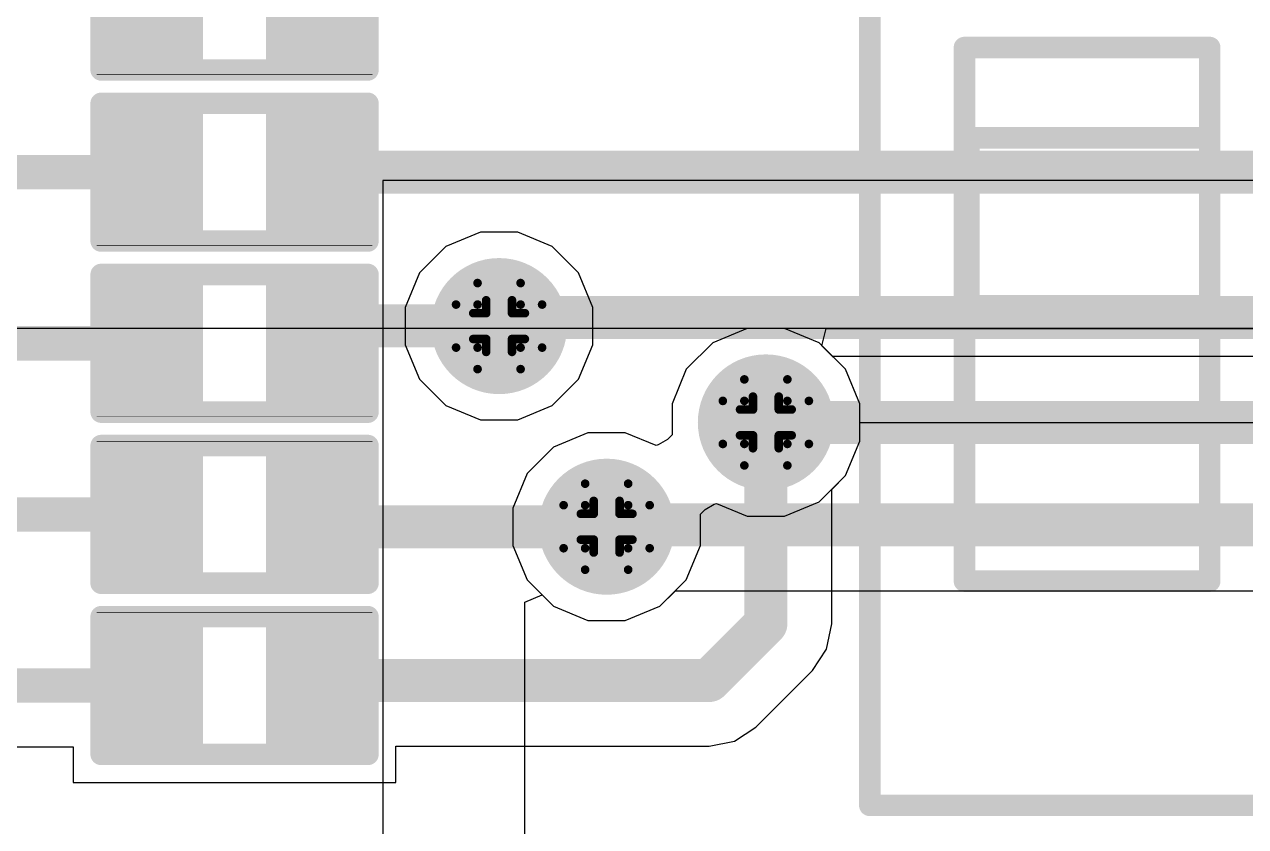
# Model space of a CAD drawing. Header units: inches. Extents: x -3 to 5259, y -3 to 5282.
# Drawn here: x 31.11 to 38.32, y 38.35 to 43.09 of the extents above; entities that cross this region are included whole.
import ezdxf

# ---------------------------------------------------------------- set-up
doc = ezdxf.new("R2010")
doc.units = ezdxf.units.IN
for name, color, linetype in [('Bottom Layer', 5, 'Continuous'), ('Bottom Solder', 6, 'Continuous'), ('Drill Drawing', 1, 'Continuous'), ('Layer 1', 16, 'Continuous'), ('Layer 2', 76, 'Continuous'), ('Top Layer', 1, 'Continuous'), ('Top Overlay', 2, 'Continuous'), ('Top Paste', 8, 'Continuous'), ('Top Solder', 216, 'Continuous'), ('Via Holes', 16, 'Continuous')]:
    doc.layers.add(name, color=color, linetype=linetype)

# ---------------------------------------------------------------- blocks, each defined once
blk = doc.blocks.new('DSIC03LSGET_32')
at = {"layer": 'Top Overlay'}
for points in [[(3, -3.81, 0.127, 0.127, 0), (3, 3.81, 0.127, 0.127, 0)], [(1.6764, -1.8034, 0.127, 0.127, 0), (-1.4732, -1.8034, 0.127, 0.127, 0)], [(-1.4732, -3.2512, 0.127, 0.127, 0), (-1.4732, -1.8034, 0.127, 0.127, 0)], [(0.0508, -1.8034, 0.127, 0.127, 0), (-0.9398, -1.8034, 0.127, 0.127, 0)], [(-0.9398, -3.2258, 0.127, 0.127, 0), (-0.9398, -1.8034, 0.127, 0.127, 0)], [(0.0508, -3.2258, 0.127, 0.127, 0), (0.0508, -1.8034, 0.127, 0.127, 0)], [(1.6764, -3.2512, 0.127, 0.127, 0), (1.6764, -1.8034, 0.127, 0.127, 0)], [(0.0508, -3.2258, 0.127, 0.127, 0), (-0.9398, -3.2258, 0.127, 0.127, 0)], [(1.6764, -3.2512, 0.127, 0.127, 0), (-1.4732, -3.2512, 0.127, 0.127, 0)], [(3, -3.81, 0.127, 0.127, 0), (-3, -3.81, 0.127, 0.127, 0)]]:
    blk.add_lwpolyline(points, format="xyseb", dxfattribs=at)
for points in [[(-1.505, -1.8034, 0.0635, 0.0635, 1), (-1.4414, -1.8034, 0.0635, 0.0635, 1)], [(-1.505, -1.8034, 0.0635, 0.0635, 1), (-1.4414, -1.8034, 0.0635, 0.0635, 1)], [(-0.9715, -1.8034, 0.0635, 0.0635, 1), (-0.908, -1.8034, 0.0635, 0.0635, 1)], [(-0.9715, -1.8034, 0.0635, 0.0635, 1), (-0.908, -1.8034, 0.0635, 0.0635, 1)], [(0.0191, -1.8034, 0.0635, 0.0635, 1), (0.0825, -1.8034, 0.0635, 0.0635, 1)], [(0.0191, -1.8034, 0.0635, 0.0635, 1), (0.0825, -1.8034, 0.0635, 0.0635, 1)], [(1.6446, -1.8034, 0.0635, 0.0635, 1), (1.7082, -1.8034, 0.0635, 0.0635, 1)], [(1.6446, -1.8034, 0.0635, 0.0635, 1), (1.7082, -1.8034, 0.0635, 0.0635, 1)], [(-0.9715, -3.2258, 0.0635, 0.0635, 1), (-0.908, -3.2258, 0.0635, 0.0635, 1)], [(-0.9715, -3.2258, 0.0635, 0.0635, 1), (-0.908, -3.2258, 0.0635, 0.0635, 1)], [(0.0191, -3.2258, 0.0635, 0.0635, 1), (0.0826, -3.2258, 0.0635, 0.0635, 1)], [(0.0191, -3.2258, 0.0635, 0.0635, 1), (0.0826, -3.2258, 0.0635, 0.0635, 1)], [(-1.505, -3.2512, 0.0635, 0.0635, 1), (-1.4414, -3.2512, 0.0635, 0.0635, 1)], [(-1.505, -3.2512, 0.0635, 0.0635, 1), (-1.4414, -3.2512, 0.0635, 0.0635, 1)], [(1.6446, -3.2512, 0.0635, 0.0635, 1), (1.7082, -3.2512, 0.0635, 0.0635, 1)], [(1.6446, -3.2512, 0.0635, 0.0635, 1), (1.7082, -3.2512, 0.0635, 0.0635, 1)], [(2.9682, -3.81, 0.0635, 0.0635, 1), (3.0317, -3.81, 0.0635, 0.0635, 1)], [(2.9682, -3.81, 0.0635, 0.0635, 1), (3.0317, -3.81, 0.0635, 0.0635, 1)]]:
    blk.add_lwpolyline(points, format="xyseb", close=True, dxfattribs=at)
blk = doc.blocks.new('R___0402_108')
at = {"layer": 'Top Layer'}
for points in [[(-0.6985, -0.3175), (-0.6985, 0.3175), (-0.2413, 0.3175), (-0.2413, -0.3175)], [(0.2413, -0.3175), (0.2413, 0.3175), (0.6985, 0.3175), (0.6985, -0.3175)]]:
    blk.add_hatch(color=1, dxfattribs=at).paths.add_polyline_path(points)
at = {"layer": 'Top Paste'}
for points in [[(-0.6985, -0.3175), (-0.6985, 0.3175), (-0.2413, 0.3175), (-0.2413, -0.3175)], [(0.2413, -0.3175), (0.2413, 0.3175), (0.6985, 0.3175), (0.6985, -0.3175)]]:
    blk.add_hatch(color=8, dxfattribs=at).paths.add_polyline_path(points)
at = {"layer": 'Top Solder'}
for points in [[(-0.7535, -0.3725), (-0.7535, 0.3725), (-0.1863, 0.3725), (-0.1863, -0.3725)], [(0.1863, -0.3725), (0.1863, 0.3725), (0.7535, 0.3725), (0.7535, -0.3725)]]:
    blk.add_hatch(color=216, dxfattribs=at).paths.add_polyline_path(points)
at = {"layer": 'Top Overlay'}
for points in [[(-0.7874, -0.4064, 0.127, 0.127, 0), (-0.7874, 0.4064, 0.127, 0.127, 0)], [(-0.7874, 0.4064, 0.127, 0.127, 0), (0.7874, 0.4064, 0.127, 0.127, 0)], [(0.7874, -0.4064, 0.127, 0.127, 0), (0.7874, 0.4064, 0.127, 0.127, 0)], [(-0.7874, -0.4064, 0.127, 0.127, 0), (0.7874, -0.4064, 0.127, 0.127, 0)], [(-0.8128, -0.4318, 0.00323, 0.00323, 0), (0.8128, -0.4318, 0.00323, 0.00323, 0)]]:
    blk.add_lwpolyline(points, format="xyseb", dxfattribs=at)
for points in [[(-0.8191, 0.4064, 0.0635, 0.0635, 1), (-0.7556, 0.4064, 0.0635, 0.0635, 1)], [(-0.8191, 0.4064, 0.0635, 0.0635, 1), (-0.7556, 0.4064, 0.0635, 0.0635, 1)], [(0.7556, 0.4064, 0.0635, 0.0635, 1), (0.8191, 0.4064, 0.0635, 0.0635, 1)], [(0.7556, 0.4064, 0.0635, 0.0635, 1), (0.8191, 0.4064, 0.0635, 0.0635, 1)], [(-0.8191, -0.4064, 0.0635, 0.0635, 1), (-0.7556, -0.4064, 0.0635, 0.0635, 1)], [(-0.8191, -0.4064, 0.0635, 0.0635, 1), (-0.7556, -0.4064, 0.0635, 0.0635, 1)], [(0.7556, -0.4064, 0.0635, 0.0635, 1), (0.8191, -0.4064, 0.0635, 0.0635, 1)], [(0.7556, -0.4064, 0.0635, 0.0635, 1), (0.8191, -0.4064, 0.0635, 0.0635, 1)], [(-0.8136, -0.4318, 0.00161, 0.00161, 1), (-0.812, -0.4318, 0.00161, 0.00161, 1)], [(0.812, -0.4318, 0.00161, 0.00161, 1), (0.8136, -0.4318, 0.00161, 0.00161, 1)]]:
    blk.add_lwpolyline(points, format="xyseb", close=True, dxfattribs=at)
blk = doc.blocks.new('R___0402_109')
at = {"layer": 'Top Layer'}
for points in [[(-0.6985, -0.3175), (-0.6985, 0.3175), (-0.2413, 0.3175), (-0.2413, -0.3175)], [(0.2413, -0.3175), (0.2413, 0.3175), (0.6985, 0.3175), (0.6985, -0.3175)]]:
    blk.add_hatch(color=1, dxfattribs=at).paths.add_polyline_path(points)
at = {"layer": 'Top Paste'}
for points in [[(-0.6985, -0.3175), (-0.6985, 0.3175), (-0.2413, 0.3175), (-0.2413, -0.3175)], [(0.2413, -0.3175), (0.2413, 0.3175), (0.6985, 0.3175), (0.6985, -0.3175)]]:
    blk.add_hatch(color=8, dxfattribs=at).paths.add_polyline_path(points)
at = {"layer": 'Top Solder'}
for points in [[(-0.7535, -0.3725), (-0.7535, 0.3725), (-0.1863, 0.3725), (-0.1863, -0.3725)], [(0.1863, -0.3725), (0.1863, 0.3725), (0.7535, 0.3725), (0.7535, -0.3725)]]:
    blk.add_hatch(color=216, dxfattribs=at).paths.add_polyline_path(points)
at = {"layer": 'Top Overlay'}
for points in [[(-0.7874, -0.4064, 0.127, 0.127, 0), (-0.7874, 0.4064, 0.127, 0.127, 0)], [(-0.7874, 0.4064, 0.127, 0.127, 0), (0.7874, 0.4064, 0.127, 0.127, 0)], [(0.7874, -0.4064, 0.127, 0.127, 0), (0.7874, 0.4064, 0.127, 0.127, 0)], [(-0.7874, -0.4064, 0.127, 0.127, 0), (0.7874, -0.4064, 0.127, 0.127, 0)], [(-0.8128, -0.4318, 0.00323, 0.00323, 0), (0.8128, -0.4318, 0.00323, 0.00323, 0)]]:
    blk.add_lwpolyline(points, format="xyseb", dxfattribs=at)
for points in [[(-0.8191, 0.4064, 0.0635, 0.0635, 1), (-0.7556, 0.4064, 0.0635, 0.0635, 1)], [(-0.8191, 0.4064, 0.0635, 0.0635, 1), (-0.7556, 0.4064, 0.0635, 0.0635, 1)], [(0.7556, 0.4064, 0.0635, 0.0635, 1), (0.8191, 0.4064, 0.0635, 0.0635, 1)], [(0.7556, 0.4064, 0.0635, 0.0635, 1), (0.8191, 0.4064, 0.0635, 0.0635, 1)], [(-0.8191, -0.4064, 0.0635, 0.0635, 1), (-0.7556, -0.4064, 0.0635, 0.0635, 1)], [(-0.8191, -0.4064, 0.0635, 0.0635, 1), (-0.7556, -0.4064, 0.0635, 0.0635, 1)], [(0.7556, -0.4064, 0.0635, 0.0635, 1), (0.8191, -0.4064, 0.0635, 0.0635, 1)], [(0.7556, -0.4064, 0.0635, 0.0635, 1), (0.8191, -0.4064, 0.0635, 0.0635, 1)], [(-0.8136, -0.4318, 0.00161, 0.00161, 1), (-0.812, -0.4318, 0.00161, 0.00161, 1)], [(0.812, -0.4318, 0.00161, 0.00161, 1), (0.8136, -0.4318, 0.00161, 0.00161, 1)]]:
    blk.add_lwpolyline(points, format="xyseb", close=True, dxfattribs=at)
blk = doc.blocks.new('R___0402_110')
at = {"layer": 'Top Layer'}
for points in [[(-0.6985, -0.3175), (-0.6985, 0.3175), (-0.2413, 0.3175), (-0.2413, -0.3175)], [(0.2413, -0.3175), (0.2413, 0.3175), (0.6985, 0.3175), (0.6985, -0.3175)]]:
    blk.add_hatch(color=1, dxfattribs=at).paths.add_polyline_path(points)
at = {"layer": 'Top Paste'}
for points in [[(-0.6985, -0.3175), (-0.6985, 0.3175), (-0.2413, 0.3175), (-0.2413, -0.3175)], [(0.2413, -0.3175), (0.2413, 0.3175), (0.6985, 0.3175), (0.6985, -0.3175)]]:
    blk.add_hatch(color=8, dxfattribs=at).paths.add_polyline_path(points)
at = {"layer": 'Top Solder'}
for points in [[(-0.7535, -0.3725), (-0.7535, 0.3725), (-0.1863, 0.3725), (-0.1863, -0.3725)], [(0.1863, -0.3725), (0.1863, 0.3725), (0.7535, 0.3725), (0.7535, -0.3725)]]:
    blk.add_hatch(color=216, dxfattribs=at).paths.add_polyline_path(points)
at = {"layer": 'Top Overlay'}
for points in [[(-0.7874, -0.4064, 0.127, 0.127, 0), (-0.7874, 0.4064, 0.127, 0.127, 0)], [(-0.7874, 0.4064, 0.127, 0.127, 0), (0.7874, 0.4064, 0.127, 0.127, 0)], [(0.7874, -0.4064, 0.127, 0.127, 0), (0.7874, 0.4064, 0.127, 0.127, 0)], [(-0.7874, -0.4064, 0.127, 0.127, 0), (0.7874, -0.4064, 0.127, 0.127, 0)], [(-0.8128, -0.4318, 0.00323, 0.00323, 0), (0.8128, -0.4318, 0.00323, 0.00323, 0)]]:
    blk.add_lwpolyline(points, format="xyseb", dxfattribs=at)
for points in [[(-0.8191, 0.4064, 0.0635, 0.0635, 1), (-0.7556, 0.4064, 0.0635, 0.0635, 1)], [(-0.8191, 0.4064, 0.0635, 0.0635, 1), (-0.7556, 0.4064, 0.0635, 0.0635, 1)], [(0.7556, 0.4064, 0.0635, 0.0635, 1), (0.8191, 0.4064, 0.0635, 0.0635, 1)], [(0.7556, 0.4064, 0.0635, 0.0635, 1), (0.8191, 0.4064, 0.0635, 0.0635, 1)], [(-0.8191, -0.4064, 0.0635, 0.0635, 1), (-0.7556, -0.4064, 0.0635, 0.0635, 1)], [(-0.8191, -0.4064, 0.0635, 0.0635, 1), (-0.7556, -0.4064, 0.0635, 0.0635, 1)], [(0.7556, -0.4064, 0.0635, 0.0635, 1), (0.8191, -0.4064, 0.0635, 0.0635, 1)], [(0.7556, -0.4064, 0.0635, 0.0635, 1), (0.8191, -0.4064, 0.0635, 0.0635, 1)], [(-0.8136, -0.4318, 0.00161, 0.00161, 1), (-0.812, -0.4318, 0.00161, 0.00161, 1)], [(0.812, -0.4318, 0.00161, 0.00161, 1), (0.8136, -0.4318, 0.00161, 0.00161, 1)]]:
    blk.add_lwpolyline(points, format="xyseb", close=True, dxfattribs=at)
blk = doc.blocks.new('R___0402_120')
at = {"layer": 'Top Layer'}
for points in [[(-0.6985, -0.3175), (-0.6985, 0.3175), (-0.2413, 0.3175), (-0.2413, -0.3175)], [(0.2413, -0.3175), (0.2413, 0.3175), (0.6985, 0.3175), (0.6985, -0.3175)]]:
    blk.add_hatch(color=1, dxfattribs=at).paths.add_polyline_path(points)
at = {"layer": 'Top Paste'}
for points in [[(-0.6985, -0.3175), (-0.6985, 0.3175), (-0.2413, 0.3175), (-0.2413, -0.3175)], [(0.2413, -0.3175), (0.2413, 0.3175), (0.6985, 0.3175), (0.6985, -0.3175)]]:
    blk.add_hatch(color=8, dxfattribs=at).paths.add_polyline_path(points)
at = {"layer": 'Top Solder'}
for points in [[(-0.7535, -0.3725), (-0.7535, 0.3725), (-0.1863, 0.3725), (-0.1863, -0.3725)], [(0.1863, -0.3725), (0.1863, 0.3725), (0.7535, 0.3725), (0.7535, -0.3725)]]:
    blk.add_hatch(color=216, dxfattribs=at).paths.add_polyline_path(points)
at = {"layer": 'Top Overlay'}
for points in [[(-0.7874, 0.4064, 0.127, 0.127, 0), (-0.7874, -0.4064, 0.127, 0.127, 0)], [(0.7874, 0.4064, 0.127, 0.127, 0), (-0.7874, 0.4064, 0.127, 0.127, 0)], [(0.7874, 0.4064, 0.127, 0.127, 0), (0.7874, -0.4064, 0.127, 0.127, 0)], [(0.7874, -0.4064, 0.127, 0.127, 0), (-0.7874, -0.4064, 0.127, 0.127, 0)], [(0.8128, -0.4318, 0.00323, 0.00323, 0), (-0.8128, -0.4318, 0.00323, 0.00323, 0)]]:
    blk.add_lwpolyline(points, format="xyseb", dxfattribs=at)
for points in [[(-0.8191, 0.4064, 0.0635, 0.0635, 1), (-0.7556, 0.4064, 0.0635, 0.0635, 1)], [(-0.8191, 0.4064, 0.0635, 0.0635, 1), (-0.7556, 0.4064, 0.0635, 0.0635, 1)], [(0.7556, 0.4064, 0.0635, 0.0635, 1), (0.8191, 0.4064, 0.0635, 0.0635, 1)], [(0.7556, 0.4064, 0.0635, 0.0635, 1), (0.8191, 0.4064, 0.0635, 0.0635, 1)], [(-0.8191, -0.4064, 0.0635, 0.0635, 1), (-0.7556, -0.4064, 0.0635, 0.0635, 1)], [(-0.8191, -0.4064, 0.0635, 0.0635, 1), (-0.7556, -0.4064, 0.0635, 0.0635, 1)], [(0.7556, -0.4064, 0.0635, 0.0635, 1), (0.8191, -0.4064, 0.0635, 0.0635, 1)], [(0.7556, -0.4064, 0.0635, 0.0635, 1), (0.8191, -0.4064, 0.0635, 0.0635, 1)], [(-0.8136, -0.4318, 0.00161, 0.00161, 1), (-0.812, -0.4318, 0.00161, 0.00161, 1)], [(0.812, -0.4318, 0.00161, 0.00161, 1), (0.8136, -0.4318, 0.00161, 0.00161, 1)]]:
    blk.add_lwpolyline(points, format="xyseb", close=True, dxfattribs=at)
blk = doc.blocks.new('R___0402_122')
at = {"layer": 'Top Layer'}
for points in [[(-0.6985, -0.3175), (-0.6985, 0.3175), (-0.2413, 0.3175), (-0.2413, -0.3175)], [(0.2413, -0.3175), (0.2413, 0.3175), (0.6985, 0.3175), (0.6985, -0.3175)]]:
    blk.add_hatch(color=1, dxfattribs=at).paths.add_polyline_path(points)
at = {"layer": 'Top Paste'}
for points in [[(-0.6985, -0.3175), (-0.6985, 0.3175), (-0.2413, 0.3175), (-0.2413, -0.3175)], [(0.2413, -0.3175), (0.2413, 0.3175), (0.6985, 0.3175), (0.6985, -0.3175)]]:
    blk.add_hatch(color=8, dxfattribs=at).paths.add_polyline_path(points)
at = {"layer": 'Top Solder'}
for points in [[(-0.7535, -0.3725), (-0.7535, 0.3725), (-0.1863, 0.3725), (-0.1863, -0.3725)], [(0.1863, -0.3725), (0.1863, 0.3725), (0.7535, 0.3725), (0.7535, -0.3725)]]:
    blk.add_hatch(color=216, dxfattribs=at).paths.add_polyline_path(points)
at = {"layer": 'Top Overlay'}
for points in [[(-0.7874, 0.4064, 0.127, 0.127, 0), (-0.7874, -0.4064, 0.127, 0.127, 0)], [(0.7874, 0.4064, 0.127, 0.127, 0), (-0.7874, 0.4064, 0.127, 0.127, 0)], [(0.7874, 0.4064, 0.127, 0.127, 0), (0.7874, -0.4064, 0.127, 0.127, 0)], [(0.7874, -0.4064, 0.127, 0.127, 0), (-0.7874, -0.4064, 0.127, 0.127, 0)], [(0.8128, -0.4318, 0.00323, 0.00323, 0), (-0.8128, -0.4318, 0.00323, 0.00323, 0)]]:
    blk.add_lwpolyline(points, format="xyseb", dxfattribs=at)
for points in [[(-0.8191, 0.4064, 0.0635, 0.0635, 1), (-0.7556, 0.4064, 0.0635, 0.0635, 1)], [(-0.8191, 0.4064, 0.0635, 0.0635, 1), (-0.7556, 0.4064, 0.0635, 0.0635, 1)], [(0.7556, 0.4064, 0.0635, 0.0635, 1), (0.8191, 0.4064, 0.0635, 0.0635, 1)], [(0.7556, 0.4064, 0.0635, 0.0635, 1), (0.8191, 0.4064, 0.0635, 0.0635, 1)], [(-0.8191, -0.4064, 0.0635, 0.0635, 1), (-0.7556, -0.4064, 0.0635, 0.0635, 1)], [(-0.8191, -0.4064, 0.0635, 0.0635, 1), (-0.7556, -0.4064, 0.0635, 0.0635, 1)], [(0.7556, -0.4064, 0.0635, 0.0635, 1), (0.8191, -0.4064, 0.0635, 0.0635, 1)], [(0.7556, -0.4064, 0.0635, 0.0635, 1), (0.8191, -0.4064, 0.0635, 0.0635, 1)], [(-0.8136, -0.4318, 0.00161, 0.00161, 1), (-0.812, -0.4318, 0.00161, 0.00161, 1)], [(0.812, -0.4318, 0.00161, 0.00161, 1), (0.8136, -0.4318, 0.00161, 0.00161, 1)]]:
    blk.add_lwpolyline(points, format="xyseb", close=True, dxfattribs=at)

msp = doc.modelspace()

# ---------------------------------------------------------------- hatches: boundary and pattern name
at = {"layer": 'Bottom Layer'}
h = msp.add_hatch(color=5, dxfattribs=at)
edge = h.paths.add_edge_path()
edge.add_arc((33.909, 41.3054), 0.3, 0, 360)
h = msp.add_hatch(color=5, dxfattribs=at)
edge = h.paths.add_edge_path()
edge.add_arc((35.4838, 40.7368), 0.3, 0, 360)
h = msp.add_hatch(color=5, dxfattribs=at)
edge = h.paths.add_edge_path()
edge.add_arc((34.544, 40.1212), 0.3, 0, 360)
at = {"layer": 'Bottom Solder'}
h = msp.add_hatch(color=6, dxfattribs=at)
edge = h.paths.add_edge_path()
edge.add_arc((33.909, 41.3054), 0.4016, 0, 360)
h = msp.add_hatch(color=6, dxfattribs=at)
edge = h.paths.add_edge_path()
edge.add_arc((35.4838, 40.7368), 0.4016, 0, 360)
h = msp.add_hatch(color=6, dxfattribs=at)
edge = h.paths.add_edge_path()
edge.add_arc((34.544, 40.1212), 0.4016, 0, 360)
at = {"layer": 'Layer 1'}
h = msp.add_hatch(color=16, dxfattribs=at)
edge = h.paths.add_edge_path()
edge.add_arc((33.909, 41.3054), 0.3, 0, 360)
h = msp.add_hatch(color=16, dxfattribs=at)
edge = h.paths.add_edge_path()
edge.add_arc((35.4838, 40.7368), 0.3, 0, 360)
h = msp.add_hatch(color=16, dxfattribs=at)
edge = h.paths.add_edge_path()
edge.add_arc((34.544, 40.1212), 0.3, 0, 360)
at = {"layer": 'Layer 2'}
h = msp.add_hatch(color=76, dxfattribs=at)
edge = h.paths.add_edge_path()
edge.add_arc((33.909, 41.3054), 0.3, 0, 360)
h = msp.add_hatch(color=76, dxfattribs=at)
edge = h.paths.add_edge_path()
edge.add_arc((35.4838, 40.7368), 0.3, 0, 360)
h = msp.add_hatch(color=76, dxfattribs=at)
edge = h.paths.add_edge_path()
edge.add_arc((34.544, 40.1212), 0.3, 0, 360)
at = {"layer": 'Top Layer'}
h = msp.add_hatch(color=1, dxfattribs=at)
edge = h.paths.add_edge_path()
edge.add_arc((33.909, 41.3054), 0.3, 0, 360)
h = msp.add_hatch(color=1, dxfattribs=at)
edge = h.paths.add_edge_path()
edge.add_arc((35.4838, 40.7368), 0.3, 0, 360)
h = msp.add_hatch(color=1, dxfattribs=at)
edge = h.paths.add_edge_path()
edge.add_arc((34.544, 40.1212), 0.3, 0, 360)
at = {"layer": 'Top Solder'}
h = msp.add_hatch(color=216, dxfattribs=at)
edge = h.paths.add_edge_path()
edge.add_arc((33.909, 41.3054), 0.4016, 0, 360)
h = msp.add_hatch(color=216, dxfattribs=at)
edge = h.paths.add_edge_path()
edge.add_arc((35.4838, 40.7368), 0.4016, 0, 360)
h = msp.add_hatch(color=216, dxfattribs=at)
edge = h.paths.add_edge_path()
edge.add_arc((34.544, 40.1212), 0.4016, 0, 360)
at = {"layer": 'Via Holes'}
h = msp.add_hatch(color=7, dxfattribs=at)
edge = h.paths.add_edge_path()
edge.add_arc((33.909, 41.3054), 0.15, 0, 360)
h = msp.add_hatch(color=7, dxfattribs=at)
edge = h.paths.add_edge_path()
edge.add_arc((35.4838, 40.7368), 0.15, 0, 360)
h = msp.add_hatch(color=7, dxfattribs=at)
edge = h.paths.add_edge_path()
edge.add_arc((34.544, 40.1212), 0.15, 0, 360)

# ---------------------------------------------------------------- linework, layer by layer
at = {"layer": 'Bottom Layer'}
for p, q in [((74.5224, 42.164), (33.2232, 42.164)), ((33.2232, 42.164), (33.2232, 27.9165)), ((36.0378, 40.6266), (36.0378, 40.7368)), ((36.0378, 40.7368), (74.0573, 40.7368)), ((35.9535, 40.423), (36.0378, 40.6266)), ((35.7976, 40.2671), (35.9535, 40.423)), ((35.098, 40.1954), (35.1252, 40.2225)), ((35.1252, 40.2225), (35.1789, 40.2544)), ((35.1789, 40.2544), (35.1919, 40.2581)), ((35.1919, 40.2581), (35.3736, 40.1828)), ((35.594, 40.1828), (35.7976, 40.2671)), ((35.098, 40.011), (35.098, 40.1954)), ((35.3736, 40.1828), (35.594, 40.1828)), ((35.0137, 39.8074), (35.098, 40.011)), ((34.8578, 39.6516), (35.0137, 39.8074)), ((34.0614, 39.6767), (34.163, 39.7188)), ((34.163, 39.7188), (34.2302, 39.6516)), ((34.0614, 8.3431), (34.0614, 39.6767)), ((34.2302, 39.6516), (34.4338, 39.5672)), ((34.6542, 39.5672), (34.8578, 39.6516)), ((34.4338, 39.5672), (34.6542, 39.5672))]:
    msp.add_line(p, q, dxfattribs=at)
msp.add_lwpolyline([(33.909, 41.3562, 0.254, 0.254, 0), (74.4438, 41.3562, 0.254, 0.254, 0)], format="xyseb", dxfattribs=at)
msp.add_lwpolyline([(33.8455, 41.3562, 0.127, 0.127, 1), (33.9725, 41.3562, 0.127, 0.127, 1)], format="xyseb", close=True, dxfattribs=at)
at = {"layer": 'Drill Drawing'}
for points in [[(33.782, 41.4324, 0.0508, 0.0508, 0), (33.782, 41.5594, 0.0508, 0.0508, 0)], [(33.782, 41.5594, 0.0508, 0.0508, 0), (34.036, 41.5594, 0.0508, 0.0508, 0)], [(34.036, 41.4324, 0.0508, 0.0508, 0), (34.036, 41.5594, 0.0508, 0.0508, 0)], [(33.655, 41.1784, 0.0508, 0.0508, 0), (33.655, 41.4324, 0.0508, 0.0508, 0)], [(33.655, 41.4324, 0.0508, 0.0508, 0), (33.782, 41.4324, 0.0508, 0.0508, 0)], [(33.8328, 41.3816, 0.0508, 0.0508, 0), (33.8328, 41.4578, 0.0508, 0.0508, 0)], [(33.8328, 41.4578, 0.0508, 0.0508, 0), (33.9852, 41.4578, 0.0508, 0.0508, 0)], [(33.9852, 41.3816, 0.0508, 0.0508, 0), (33.9852, 41.4578, 0.0508, 0.0508, 0)], [(34.036, 41.4324, 0.0508, 0.0508, 0), (34.163, 41.4324, 0.0508, 0.0508, 0)], [(34.163, 41.1784, 0.0508, 0.0508, 0), (34.163, 41.4324, 0.0508, 0.0508, 0)], [(33.7566, 41.2292, 0.0508, 0.0508, 0), (33.7566, 41.3816, 0.0508, 0.0508, 0)], [(33.7566, 41.3816, 0.0508, 0.0508, 0), (33.8328, 41.3816, 0.0508, 0.0508, 0)], [(33.9852, 41.3816, 0.0508, 0.0508, 0), (34.0614, 41.3816, 0.0508, 0.0508, 0)], [(34.0614, 41.2292, 0.0508, 0.0508, 0), (34.0614, 41.3816, 0.0508, 0.0508, 0)], [(33.7566, 41.2292, 0.0508, 0.0508, 0), (33.8328, 41.2292, 0.0508, 0.0508, 0)], [(33.8328, 41.153, 0.0508, 0.0508, 0), (33.8328, 41.2292, 0.0508, 0.0508, 0)], [(33.9852, 41.2292, 0.0508, 0.0508, 0), (34.0614, 41.2292, 0.0508, 0.0508, 0)], [(33.9852, 41.153, 0.0508, 0.0508, 0), (33.9852, 41.2292, 0.0508, 0.0508, 0)], [(33.655, 41.1784, 0.0508, 0.0508, 0), (33.782, 41.1784, 0.0508, 0.0508, 0)], [(33.782, 41.0514, 0.0508, 0.0508, 0), (33.782, 41.1784, 0.0508, 0.0508, 0)], [(33.8328, 41.153, 0.0508, 0.0508, 0), (33.9852, 41.153, 0.0508, 0.0508, 0)], [(34.036, 41.1784, 0.0508, 0.0508, 0), (34.163, 41.1784, 0.0508, 0.0508, 0)], [(34.036, 41.0514, 0.0508, 0.0508, 0), (34.036, 41.1784, 0.0508, 0.0508, 0)], [(33.782, 41.0514, 0.0508, 0.0508, 0), (34.036, 41.0514, 0.0508, 0.0508, 0)], [(35.3568, 40.8638, 0.0508, 0.0508, 0), (35.3568, 40.9908, 0.0508, 0.0508, 0)], [(35.3568, 40.9908, 0.0508, 0.0508, 0), (35.6108, 40.9908, 0.0508, 0.0508, 0)], [(35.6108, 40.8638, 0.0508, 0.0508, 0), (35.6108, 40.9908, 0.0508, 0.0508, 0)], [(35.2298, 40.6098, 0.0508, 0.0508, 0), (35.2298, 40.8638, 0.0508, 0.0508, 0)], [(35.2298, 40.8638, 0.0508, 0.0508, 0), (35.3568, 40.8638, 0.0508, 0.0508, 0)], [(35.4076, 40.813, 0.0508, 0.0508, 0), (35.4076, 40.8892, 0.0508, 0.0508, 0)], [(35.4076, 40.8892, 0.0508, 0.0508, 0), (35.56, 40.8892, 0.0508, 0.0508, 0)], [(35.56, 40.813, 0.0508, 0.0508, 0), (35.56, 40.8892, 0.0508, 0.0508, 0)], [(35.6108, 40.8638, 0.0508, 0.0508, 0), (35.7378, 40.8638, 0.0508, 0.0508, 0)], [(35.7378, 40.6098, 0.0508, 0.0508, 0), (35.7378, 40.8638, 0.0508, 0.0508, 0)], [(35.3314, 40.6606, 0.0508, 0.0508, 0), (35.3314, 40.813, 0.0508, 0.0508, 0)], [(35.3314, 40.813, 0.0508, 0.0508, 0), (35.4076, 40.813, 0.0508, 0.0508, 0)], [(35.56, 40.813, 0.0508, 0.0508, 0), (35.6362, 40.813, 0.0508, 0.0508, 0)], [(35.6362, 40.6606, 0.0508, 0.0508, 0), (35.6362, 40.813, 0.0508, 0.0508, 0)], [(35.3314, 40.6606, 0.0508, 0.0508, 0), (35.4076, 40.6606, 0.0508, 0.0508, 0)], [(35.4076, 40.5844, 0.0508, 0.0508, 0), (35.4076, 40.6606, 0.0508, 0.0508, 0)], [(35.56, 40.6606, 0.0508, 0.0508, 0), (35.6362, 40.6606, 0.0508, 0.0508, 0)], [(35.56, 40.5844, 0.0508, 0.0508, 0), (35.56, 40.6606, 0.0508, 0.0508, 0)], [(35.2298, 40.6098, 0.0508, 0.0508, 0), (35.3568, 40.6098, 0.0508, 0.0508, 0)], [(35.3568, 40.4828, 0.0508, 0.0508, 0), (35.3568, 40.6098, 0.0508, 0.0508, 0)], [(35.4076, 40.5844, 0.0508, 0.0508, 0), (35.56, 40.5844, 0.0508, 0.0508, 0)], [(35.6108, 40.6098, 0.0508, 0.0508, 0), (35.7378, 40.6098, 0.0508, 0.0508, 0)], [(35.6108, 40.4828, 0.0508, 0.0508, 0), (35.6108, 40.6098, 0.0508, 0.0508, 0)], [(35.3568, 40.4828, 0.0508, 0.0508, 0), (35.6108, 40.4828, 0.0508, 0.0508, 0)], [(34.417, 40.2482, 0.0508, 0.0508, 0), (34.417, 40.3752, 0.0508, 0.0508, 0)], [(34.417, 40.3752, 0.0508, 0.0508, 0), (34.671, 40.3752, 0.0508, 0.0508, 0)], [(34.671, 40.2482, 0.0508, 0.0508, 0), (34.671, 40.3752, 0.0508, 0.0508, 0)], [(34.4678, 40.1974, 0.0508, 0.0508, 0), (34.4678, 40.2736, 0.0508, 0.0508, 0)], [(34.4678, 40.2736, 0.0508, 0.0508, 0), (34.6202, 40.2736, 0.0508, 0.0508, 0)], [(34.6202, 40.1974, 0.0508, 0.0508, 0), (34.6202, 40.2736, 0.0508, 0.0508, 0)], [(34.29, 39.9942, 0.0508, 0.0508, 0), (34.29, 40.2482, 0.0508, 0.0508, 0)], [(34.29, 40.2482, 0.0508, 0.0508, 0), (34.417, 40.2482, 0.0508, 0.0508, 0)], [(34.3916, 40.045, 0.0508, 0.0508, 0), (34.3916, 40.1974, 0.0508, 0.0508, 0)], [(34.3916, 40.1974, 0.0508, 0.0508, 0), (34.4678, 40.1974, 0.0508, 0.0508, 0)], [(34.6202, 40.1974, 0.0508, 0.0508, 0), (34.6964, 40.1974, 0.0508, 0.0508, 0)], [(34.671, 40.2482, 0.0508, 0.0508, 0), (34.798, 40.2482, 0.0508, 0.0508, 0)], [(34.6964, 40.045, 0.0508, 0.0508, 0), (34.6964, 40.1974, 0.0508, 0.0508, 0)], [(34.798, 39.9942, 0.0508, 0.0508, 0), (34.798, 40.2482, 0.0508, 0.0508, 0)], [(34.29, 39.9942, 0.0508, 0.0508, 0), (34.417, 39.9942, 0.0508, 0.0508, 0)], [(34.3916, 40.045, 0.0508, 0.0508, 0), (34.4678, 40.045, 0.0508, 0.0508, 0)], [(34.417, 39.8672, 0.0508, 0.0508, 0), (34.417, 39.9942, 0.0508, 0.0508, 0)], [(34.4678, 39.9688, 0.0508, 0.0508, 0), (34.4678, 40.045, 0.0508, 0.0508, 0)], [(34.6202, 40.045, 0.0508, 0.0508, 0), (34.6964, 40.045, 0.0508, 0.0508, 0)], [(34.6202, 39.9688, 0.0508, 0.0508, 0), (34.6202, 40.045, 0.0508, 0.0508, 0)], [(34.671, 39.9942, 0.0508, 0.0508, 0), (34.798, 39.9942, 0.0508, 0.0508, 0)], [(34.671, 39.8672, 0.0508, 0.0508, 0), (34.671, 39.9942, 0.0508, 0.0508, 0)], [(34.4678, 39.9688, 0.0508, 0.0508, 0), (34.6202, 39.9688, 0.0508, 0.0508, 0)], [(34.417, 39.8672, 0.0508, 0.0508, 0), (34.671, 39.8672, 0.0508, 0.0508, 0)]]:
    msp.add_lwpolyline(points, format="xyseb", dxfattribs=at)
for points in [[(33.7693, 41.5594, 0.0254, 0.0254, 1), (33.7947, 41.5594, 0.0254, 0.0254, 1)], [(33.7693, 41.5594, 0.0254, 0.0254, 1), (33.7947, 41.5594, 0.0254, 0.0254, 1)], [(34.0233, 41.5594, 0.0254, 0.0254, 1), (34.0487, 41.5594, 0.0254, 0.0254, 1)], [(34.0233, 41.5594, 0.0254, 0.0254, 1), (34.0487, 41.5594, 0.0254, 0.0254, 1)], [(33.6423, 41.4324, 0.0254, 0.0254, 1), (33.6677, 41.4324, 0.0254, 0.0254, 1)], [(33.6423, 41.4324, 0.0254, 0.0254, 1), (33.6677, 41.4324, 0.0254, 0.0254, 1)], [(33.7693, 41.4324, 0.0254, 0.0254, 1), (33.7947, 41.4324, 0.0254, 0.0254, 1)], [(33.7693, 41.4324, 0.0254, 0.0254, 1), (33.7947, 41.4324, 0.0254, 0.0254, 1)], [(33.8201, 41.4578, 0.0254, 0.0254, 1), (33.8455, 41.4578, 0.0254, 0.0254, 1)], [(33.8201, 41.4578, 0.0254, 0.0254, 1), (33.8455, 41.4578, 0.0254, 0.0254, 1)], [(33.9725, 41.4578, 0.0254, 0.0254, 1), (33.9979, 41.4578, 0.0254, 0.0254, 1)], [(33.9725, 41.4578, 0.0254, 0.0254, 1), (33.9979, 41.4578, 0.0254, 0.0254, 1)], [(34.0233, 41.4324, 0.0254, 0.0254, 1), (34.0487, 41.4324, 0.0254, 0.0254, 1)], [(34.0233, 41.4324, 0.0254, 0.0254, 1), (34.0487, 41.4324, 0.0254, 0.0254, 1)], [(34.1503, 41.4324, 0.0254, 0.0254, 1), (34.1757, 41.4324, 0.0254, 0.0254, 1)], [(34.1503, 41.4324, 0.0254, 0.0254, 1), (34.1757, 41.4324, 0.0254, 0.0254, 1)], [(33.7439, 41.3816, 0.0254, 0.0254, 1), (33.7693, 41.3816, 0.0254, 0.0254, 1)], [(33.7439, 41.3816, 0.0254, 0.0254, 1), (33.7693, 41.3816, 0.0254, 0.0254, 1)], [(33.8201, 41.3816, 0.0254, 0.0254, 1), (33.8455, 41.3816, 0.0254, 0.0254, 1)], [(33.8201, 41.3816, 0.0254, 0.0254, 1), (33.8455, 41.3816, 0.0254, 0.0254, 1)], [(33.9725, 41.3816, 0.0254, 0.0254, 1), (33.9979, 41.3816, 0.0254, 0.0254, 1)], [(33.9725, 41.3816, 0.0254, 0.0254, 1), (33.9979, 41.3816, 0.0254, 0.0254, 1)], [(34.0487, 41.3816, 0.0254, 0.0254, 1), (34.0741, 41.3816, 0.0254, 0.0254, 1)], [(34.0487, 41.3816, 0.0254, 0.0254, 1), (34.0741, 41.3816, 0.0254, 0.0254, 1)], [(33.7439, 41.2292, 0.0254, 0.0254, 1), (33.7693, 41.2292, 0.0254, 0.0254, 1)], [(33.7439, 41.2292, 0.0254, 0.0254, 1), (33.7693, 41.2292, 0.0254, 0.0254, 1)], [(33.8201, 41.2292, 0.0254, 0.0254, 1), (33.8455, 41.2292, 0.0254, 0.0254, 1)], [(33.8201, 41.2292, 0.0254, 0.0254, 1), (33.8455, 41.2292, 0.0254, 0.0254, 1)], [(33.9725, 41.2292, 0.0254, 0.0254, 1), (33.9979, 41.2292, 0.0254, 0.0254, 1)], [(33.9725, 41.2292, 0.0254, 0.0254, 1), (33.9979, 41.2292, 0.0254, 0.0254, 1)], [(34.0487, 41.2292, 0.0254, 0.0254, 1), (34.0741, 41.2292, 0.0254, 0.0254, 1)], [(34.0487, 41.2292, 0.0254, 0.0254, 1), (34.0741, 41.2292, 0.0254, 0.0254, 1)], [(33.6423, 41.1784, 0.0254, 0.0254, 1), (33.6677, 41.1784, 0.0254, 0.0254, 1)], [(33.6423, 41.1784, 0.0254, 0.0254, 1), (33.6677, 41.1784, 0.0254, 0.0254, 1)], [(33.7693, 41.1784, 0.0254, 0.0254, 1), (33.7947, 41.1784, 0.0254, 0.0254, 1)], [(33.7693, 41.1784, 0.0254, 0.0254, 1), (33.7947, 41.1784, 0.0254, 0.0254, 1)], [(33.8201, 41.153, 0.0254, 0.0254, 1), (33.8455, 41.153, 0.0254, 0.0254, 1)], [(33.8201, 41.153, 0.0254, 0.0254, 1), (33.8455, 41.153, 0.0254, 0.0254, 1)], [(33.9725, 41.153, 0.0254, 0.0254, 1), (33.9979, 41.153, 0.0254, 0.0254, 1)], [(33.9725, 41.153, 0.0254, 0.0254, 1), (33.9979, 41.153, 0.0254, 0.0254, 1)], [(34.0233, 41.1784, 0.0254, 0.0254, 1), (34.0487, 41.1784, 0.0254, 0.0254, 1)], [(34.0233, 41.1784, 0.0254, 0.0254, 1), (34.0487, 41.1784, 0.0254, 0.0254, 1)], [(34.1503, 41.1784, 0.0254, 0.0254, 1), (34.1757, 41.1784, 0.0254, 0.0254, 1)], [(34.1503, 41.1784, 0.0254, 0.0254, 1), (34.1757, 41.1784, 0.0254, 0.0254, 1)], [(33.7693, 41.0514, 0.0254, 0.0254, 1), (33.7947, 41.0514, 0.0254, 0.0254, 1)], [(33.7693, 41.0514, 0.0254, 0.0254, 1), (33.7947, 41.0514, 0.0254, 0.0254, 1)], [(34.0233, 41.0514, 0.0254, 0.0254, 1), (34.0487, 41.0514, 0.0254, 0.0254, 1)], [(34.0233, 41.0514, 0.0254, 0.0254, 1), (34.0487, 41.0514, 0.0254, 0.0254, 1)], [(35.3441, 40.9908, 0.0254, 0.0254, 1), (35.3695, 40.9908, 0.0254, 0.0254, 1)], [(35.3441, 40.9908, 0.0254, 0.0254, 1), (35.3695, 40.9908, 0.0254, 0.0254, 1)], [(35.5981, 40.9908, 0.0254, 0.0254, 1), (35.6235, 40.9908, 0.0254, 0.0254, 1)], [(35.5981, 40.9908, 0.0254, 0.0254, 1), (35.6235, 40.9908, 0.0254, 0.0254, 1)], [(35.2171, 40.8638, 0.0254, 0.0254, 1), (35.2425, 40.8638, 0.0254, 0.0254, 1)], [(35.2171, 40.8638, 0.0254, 0.0254, 1), (35.2425, 40.8638, 0.0254, 0.0254, 1)], [(35.3441, 40.8638, 0.0254, 0.0254, 1), (35.3695, 40.8638, 0.0254, 0.0254, 1)], [(35.3441, 40.8638, 0.0254, 0.0254, 1), (35.3695, 40.8638, 0.0254, 0.0254, 1)], [(35.3949, 40.8892, 0.0254, 0.0254, 1), (35.4203, 40.8892, 0.0254, 0.0254, 1)], [(35.3949, 40.8892, 0.0254, 0.0254, 1), (35.4203, 40.8892, 0.0254, 0.0254, 1)], [(35.5473, 40.8892, 0.0254, 0.0254, 1), (35.5727, 40.8892, 0.0254, 0.0254, 1)], [(35.5473, 40.8892, 0.0254, 0.0254, 1), (35.5727, 40.8892, 0.0254, 0.0254, 1)], [(35.5981, 40.8638, 0.0254, 0.0254, 1), (35.6235, 40.8638, 0.0254, 0.0254, 1)], [(35.5981, 40.8638, 0.0254, 0.0254, 1), (35.6235, 40.8638, 0.0254, 0.0254, 1)], [(35.7251, 40.8638, 0.0254, 0.0254, 1), (35.7505, 40.8638, 0.0254, 0.0254, 1)], [(35.7251, 40.8638, 0.0254, 0.0254, 1), (35.7505, 40.8638, 0.0254, 0.0254, 1)], [(35.3187, 40.813, 0.0254, 0.0254, 1), (35.3441, 40.813, 0.0254, 0.0254, 1)], [(35.3187, 40.813, 0.0254, 0.0254, 1), (35.3441, 40.813, 0.0254, 0.0254, 1)], [(35.3949, 40.813, 0.0254, 0.0254, 1), (35.4203, 40.813, 0.0254, 0.0254, 1)], [(35.3949, 40.813, 0.0254, 0.0254, 1), (35.4203, 40.813, 0.0254, 0.0254, 1)], [(35.5473, 40.813, 0.0254, 0.0254, 1), (35.5727, 40.813, 0.0254, 0.0254, 1)], [(35.5473, 40.813, 0.0254, 0.0254, 1), (35.5727, 40.813, 0.0254, 0.0254, 1)], [(35.6235, 40.813, 0.0254, 0.0254, 1), (35.6489, 40.813, 0.0254, 0.0254, 1)], [(35.6235, 40.813, 0.0254, 0.0254, 1), (35.6489, 40.813, 0.0254, 0.0254, 1)], [(35.3187, 40.6606, 0.0254, 0.0254, 1), (35.3441, 40.6606, 0.0254, 0.0254, 1)], [(35.3187, 40.6606, 0.0254, 0.0254, 1), (35.3441, 40.6606, 0.0254, 0.0254, 1)], [(35.3949, 40.6606, 0.0254, 0.0254, 1), (35.4203, 40.6606, 0.0254, 0.0254, 1)], [(35.3949, 40.6606, 0.0254, 0.0254, 1), (35.4203, 40.6606, 0.0254, 0.0254, 1)], [(35.5473, 40.6606, 0.0254, 0.0254, 1), (35.5727, 40.6606, 0.0254, 0.0254, 1)], [(35.5473, 40.6606, 0.0254, 0.0254, 1), (35.5727, 40.6606, 0.0254, 0.0254, 1)], [(35.6235, 40.6606, 0.0254, 0.0254, 1), (35.6489, 40.6606, 0.0254, 0.0254, 1)], [(35.6235, 40.6606, 0.0254, 0.0254, 1), (35.6489, 40.6606, 0.0254, 0.0254, 1)], [(35.2171, 40.6098, 0.0254, 0.0254, 1), (35.2425, 40.6098, 0.0254, 0.0254, 1)], [(35.2171, 40.6098, 0.0254, 0.0254, 1), (35.2425, 40.6098, 0.0254, 0.0254, 1)], [(35.3441, 40.6098, 0.0254, 0.0254, 1), (35.3695, 40.6098, 0.0254, 0.0254, 1)], [(35.3441, 40.6098, 0.0254, 0.0254, 1), (35.3695, 40.6098, 0.0254, 0.0254, 1)], [(35.3949, 40.5844, 0.0254, 0.0254, 1), (35.4203, 40.5844, 0.0254, 0.0254, 1)], [(35.3949, 40.5844, 0.0254, 0.0254, 1), (35.4203, 40.5844, 0.0254, 0.0254, 1)], [(35.5473, 40.5844, 0.0254, 0.0254, 1), (35.5727, 40.5844, 0.0254, 0.0254, 1)], [(35.5473, 40.5844, 0.0254, 0.0254, 1), (35.5727, 40.5844, 0.0254, 0.0254, 1)], [(35.5981, 40.6098, 0.0254, 0.0254, 1), (35.6235, 40.6098, 0.0254, 0.0254, 1)], [(35.5981, 40.6098, 0.0254, 0.0254, 1), (35.6235, 40.6098, 0.0254, 0.0254, 1)], [(35.7251, 40.6098, 0.0254, 0.0254, 1), (35.7505, 40.6098, 0.0254, 0.0254, 1)], [(35.7251, 40.6098, 0.0254, 0.0254, 1), (35.7505, 40.6098, 0.0254, 0.0254, 1)], [(35.3441, 40.4828, 0.0254, 0.0254, 1), (35.3695, 40.4828, 0.0254, 0.0254, 1)], [(35.3441, 40.4828, 0.0254, 0.0254, 1), (35.3695, 40.4828, 0.0254, 0.0254, 1)], [(35.5981, 40.4828, 0.0254, 0.0254, 1), (35.6235, 40.4828, 0.0254, 0.0254, 1)], [(35.5981, 40.4828, 0.0254, 0.0254, 1), (35.6235, 40.4828, 0.0254, 0.0254, 1)], [(34.4043, 40.3752, 0.0254, 0.0254, 1), (34.4297, 40.3752, 0.0254, 0.0254, 1)], [(34.4043, 40.3752, 0.0254, 0.0254, 1), (34.4297, 40.3752, 0.0254, 0.0254, 1)], [(34.6583, 40.3752, 0.0254, 0.0254, 1), (34.6837, 40.3752, 0.0254, 0.0254, 1)], [(34.6583, 40.3752, 0.0254, 0.0254, 1), (34.6837, 40.3752, 0.0254, 0.0254, 1)], [(34.4551, 40.2736, 0.0254, 0.0254, 1), (34.4805, 40.2736, 0.0254, 0.0254, 1)], [(34.4551, 40.2736, 0.0254, 0.0254, 1), (34.4805, 40.2736, 0.0254, 0.0254, 1)], [(34.6075, 40.2736, 0.0254, 0.0254, 1), (34.6329, 40.2736, 0.0254, 0.0254, 1)], [(34.6075, 40.2736, 0.0254, 0.0254, 1), (34.6329, 40.2736, 0.0254, 0.0254, 1)], [(34.2773, 40.2482, 0.0254, 0.0254, 1), (34.3027, 40.2482, 0.0254, 0.0254, 1)], [(34.2773, 40.2482, 0.0254, 0.0254, 1), (34.3027, 40.2482, 0.0254, 0.0254, 1)], [(34.3789, 40.1974, 0.0254, 0.0254, 1), (34.4043, 40.1974, 0.0254, 0.0254, 1)], [(34.3789, 40.1974, 0.0254, 0.0254, 1), (34.4043, 40.1974, 0.0254, 0.0254, 1)], [(34.4043, 40.2482, 0.0254, 0.0254, 1), (34.4297, 40.2482, 0.0254, 0.0254, 1)], [(34.4043, 40.2482, 0.0254, 0.0254, 1), (34.4297, 40.2482, 0.0254, 0.0254, 1)], [(34.4551, 40.1974, 0.0254, 0.0254, 1), (34.4805, 40.1974, 0.0254, 0.0254, 1)], [(34.4551, 40.1974, 0.0254, 0.0254, 1), (34.4805, 40.1974, 0.0254, 0.0254, 1)], [(34.6075, 40.1974, 0.0254, 0.0254, 1), (34.6329, 40.1974, 0.0254, 0.0254, 1)], [(34.6075, 40.1974, 0.0254, 0.0254, 1), (34.6329, 40.1974, 0.0254, 0.0254, 1)], [(34.6583, 40.2482, 0.0254, 0.0254, 1), (34.6837, 40.2482, 0.0254, 0.0254, 1)], [(34.6583, 40.2482, 0.0254, 0.0254, 1), (34.6837, 40.2482, 0.0254, 0.0254, 1)], [(34.6837, 40.1974, 0.0254, 0.0254, 1), (34.7091, 40.1974, 0.0254, 0.0254, 1)], [(34.6837, 40.1974, 0.0254, 0.0254, 1), (34.7091, 40.1974, 0.0254, 0.0254, 1)], [(34.7853, 40.2482, 0.0254, 0.0254, 1), (34.8107, 40.2482, 0.0254, 0.0254, 1)], [(34.7853, 40.2482, 0.0254, 0.0254, 1), (34.8107, 40.2482, 0.0254, 0.0254, 1)], [(34.2773, 39.9942, 0.0254, 0.0254, 1), (34.3027, 39.9942, 0.0254, 0.0254, 1)], [(34.2773, 39.9942, 0.0254, 0.0254, 1), (34.3027, 39.9942, 0.0254, 0.0254, 1)], [(34.3789, 40.045, 0.0254, 0.0254, 1), (34.4043, 40.045, 0.0254, 0.0254, 1)], [(34.3789, 40.045, 0.0254, 0.0254, 1), (34.4043, 40.045, 0.0254, 0.0254, 1)], [(34.4043, 39.9942, 0.0254, 0.0254, 1), (34.4297, 39.9942, 0.0254, 0.0254, 1)], [(34.4043, 39.9942, 0.0254, 0.0254, 1), (34.4297, 39.9942, 0.0254, 0.0254, 1)], [(34.4551, 40.045, 0.0254, 0.0254, 1), (34.4805, 40.045, 0.0254, 0.0254, 1)], [(34.4551, 40.045, 0.0254, 0.0254, 1), (34.4805, 40.045, 0.0254, 0.0254, 1)], [(34.6075, 40.045, 0.0254, 0.0254, 1), (34.6329, 40.045, 0.0254, 0.0254, 1)], [(34.6075, 40.045, 0.0254, 0.0254, 1), (34.6329, 40.045, 0.0254, 0.0254, 1)], [(34.6583, 39.9942, 0.0254, 0.0254, 1), (34.6837, 39.9942, 0.0254, 0.0254, 1)], [(34.6583, 39.9942, 0.0254, 0.0254, 1), (34.6837, 39.9942, 0.0254, 0.0254, 1)], [(34.6837, 40.045, 0.0254, 0.0254, 1), (34.7091, 40.045, 0.0254, 0.0254, 1)], [(34.6837, 40.045, 0.0254, 0.0254, 1), (34.7091, 40.045, 0.0254, 0.0254, 1)], [(34.7853, 39.9942, 0.0254, 0.0254, 1), (34.8107, 39.9942, 0.0254, 0.0254, 1)], [(34.7853, 39.9942, 0.0254, 0.0254, 1), (34.8107, 39.9942, 0.0254, 0.0254, 1)], [(34.4551, 39.9688, 0.0254, 0.0254, 1), (34.4805, 39.9688, 0.0254, 0.0254, 1)], [(34.4551, 39.9688, 0.0254, 0.0254, 1), (34.4805, 39.9688, 0.0254, 0.0254, 1)], [(34.6075, 39.9688, 0.0254, 0.0254, 1), (34.6329, 39.9688, 0.0254, 0.0254, 1)], [(34.6075, 39.9688, 0.0254, 0.0254, 1), (34.6329, 39.9688, 0.0254, 0.0254, 1)], [(34.4043, 39.8672, 0.0254, 0.0254, 1), (34.4297, 39.8672, 0.0254, 0.0254, 1)], [(34.4043, 39.8672, 0.0254, 0.0254, 1), (34.4297, 39.8672, 0.0254, 0.0254, 1)], [(34.6583, 39.8672, 0.0254, 0.0254, 1), (34.6837, 39.8672, 0.0254, 0.0254, 1)], [(34.6583, 39.8672, 0.0254, 0.0254, 1), (34.6837, 39.8672, 0.0254, 0.0254, 1)]]:
    msp.add_lwpolyline(points, format="xyseb", close=True, dxfattribs=at)
at = {"layer": 'Layer 1'}
for p, q in [((33.7988, 41.8594), (33.5952, 41.7751)), ((34.0192, 41.8594), (33.7988, 41.8594)), ((34.2228, 41.7751), (34.0192, 41.8594)), ((33.5952, 41.7751), (33.4393, 41.6193)), ((34.3787, 41.6193), (34.2228, 41.7751)), ((33.4393, 41.6193), (33.355, 41.4156)), ((34.463, 41.4156), (34.3787, 41.6193)), ((33.355, 41.4156), (33.355, 41.1952)), ((34.463, 41.1952), (34.463, 41.4156)), ((35.3736, 41.2908), (35.17, 41.2065)), ((35.594, 41.2908), (35.3736, 41.2908)), ((35.7976, 41.2065), (35.594, 41.2908)), ((33.355, 41.1952), (33.4393, 40.9916)), ((34.3787, 40.9916), (34.463, 41.1952)), ((35.17, 41.2065), (35.0141, 41.0506)), ((35.9535, 41.0506), (35.7976, 41.2065)), ((35.0141, 41.0506), (34.9298, 40.847)), ((36.0378, 40.847), (35.9535, 41.0506)), ((33.4393, 40.9916), (33.5952, 40.8358)), ((34.2228, 40.8358), (34.3787, 40.9916)), ((33.5952, 40.8358), (33.7988, 40.7514)), ((34.0192, 40.7514), (34.2228, 40.8358)), ((34.9298, 40.847), (34.9298, 40.6626)), ((36.0378, 40.6266), (36.0378, 40.847)), ((33.7988, 40.7514), (34.0192, 40.7514)), ((34.4338, 40.6752), (34.2302, 40.5909)), ((34.6542, 40.6752), (34.4338, 40.6752)), ((34.8359, 40.6), (34.6542, 40.6752)), ((34.9298, 40.6626), (34.9026, 40.6355)), ((34.2302, 40.5909), (34.0743, 40.4351)), ((34.8489, 40.6036), (34.8359, 40.6)), ((34.9026, 40.6355), (34.8489, 40.6036)), ((35.9535, 40.423), (36.0378, 40.6266)), ((34.0743, 40.4351), (33.99, 40.2314)), ((35.7976, 40.2671), (35.9535, 40.423)), ((33.99, 40.2314), (33.99, 40.011)), ((35.098, 40.1954), (35.1252, 40.2225)), ((35.1252, 40.2225), (35.1789, 40.2544)), ((35.1789, 40.2544), (35.1919, 40.2581)), ((35.1919, 40.2581), (35.3736, 40.1828)), ((35.594, 40.1828), (35.7976, 40.2671)), ((35.098, 40.011), (35.098, 40.1954)), ((35.3736, 40.1828), (35.594, 40.1828)), ((33.99, 40.011), (34.0743, 39.8074)), ((35.0137, 39.8074), (35.098, 40.011)), ((34.0743, 39.8074), (34.2302, 39.6516)), ((34.8578, 39.6516), (35.0137, 39.8074)), ((34.2302, 39.6516), (34.4338, 39.5672)), ((34.6542, 39.5672), (34.8578, 39.6516)), ((34.4338, 39.5672), (34.6542, 39.5672))]:
    msp.add_line(p, q, dxfattribs=at)
at = {"layer": 'Layer 2'}
for p, q in [((33.7988, 41.8594), (33.5952, 41.7751)), ((34.0192, 41.8594), (33.7988, 41.8594)), ((34.2228, 41.7751), (34.0192, 41.8594)), ((33.5952, 41.7751), (33.4393, 41.6193)), ((34.3787, 41.6193), (34.2228, 41.7751)), ((33.4393, 41.6193), (33.355, 41.4156)), ((34.463, 41.4156), (34.3787, 41.6193)), ((33.355, 41.4156), (33.355, 41.1952)), ((34.463, 41.1952), (34.463, 41.4156)), ((35.3736, 41.2908), (35.17, 41.2065)), ((35.594, 41.2908), (35.3736, 41.2908)), ((35.7976, 41.2065), (35.594, 41.2908)), ((33.355, 41.1952), (33.4393, 40.9916)), ((34.3787, 40.9916), (34.463, 41.1952)), ((35.17, 41.2065), (35.0141, 41.0506)), ((35.8788, 41.1253), (35.7976, 41.2065)), ((101.3238, 41.1253), (35.8788, 41.1253)), ((35.0141, 41.0506), (34.9298, 40.847)), ((33.4393, 40.9916), (33.5952, 40.8358)), ((34.2228, 40.8358), (34.3787, 40.9916)), ((33.5952, 40.8358), (33.7988, 40.7514)), ((34.0192, 40.7514), (34.2228, 40.8358)), ((34.9298, 40.847), (34.9298, 40.6626)), ((33.7988, 40.7514), (34.0192, 40.7514)), ((34.4338, 40.6752), (34.2302, 40.5909)), ((34.6542, 40.6752), (34.4338, 40.6752)), ((34.8359, 40.6), (34.6542, 40.6752)), ((34.9298, 40.6626), (34.9026, 40.6355)), ((34.2302, 40.5909), (34.0743, 40.4351)), ((34.8489, 40.6036), (34.8359, 40.6)), ((34.9026, 40.6355), (34.8489, 40.6036)), ((34.0743, 40.4351), (33.99, 40.2314)), ((33.99, 40.2314), (33.99, 40.011)), ((33.99, 40.011), (34.0743, 39.8074)), ((34.0743, 39.8074), (34.2302, 39.6516)), ((34.8578, 39.6516), (34.9498, 39.7435)), ((34.9498, 39.7435), (101.0493, 39.7435)), ((34.2302, 39.6516), (34.4338, 39.5672)), ((34.6542, 39.5672), (34.8578, 39.6516)), ((34.4338, 39.5672), (34.6542, 39.5672))]:
    msp.add_line(p, q, dxfattribs=at)
for points in [[(35.4838, 40.7368, 0.254, 0.254, 0), (101.3238, 40.7368, 0.254, 0.254, 0)], [(34.544, 40.132, 0.254, 0.254, 0), (101.2102, 40.132, 0.254, 0.254, 0)]]:
    msp.add_lwpolyline(points, format="xyseb", dxfattribs=at)
for points in [[(35.4203, 40.7368, 0.127, 0.127, 1), (35.5473, 40.7368, 0.127, 0.127, 1)], [(34.4805, 40.132, 0.127, 0.127, 1), (34.6075, 40.132, 0.127, 0.127, 1)]]:
    msp.add_lwpolyline(points, format="xyseb", close=True, dxfattribs=at)
at = {"layer": 'Top Layer'}
for p, q in [((44.5359, 41.2908), (30.8439, 41.2908)), ((35.8149, 41.1892), (35.8393, 41.2908)), ((35.8393, 41.2908), (44.5359, 41.2908)), ((35.9535, 41.0506), (35.8149, 41.1892)), ((36.0378, 40.847), (35.9535, 41.0506)), ((36.0378, 40.6266), (36.0378, 40.847)), ((35.9535, 40.423), (36.0378, 40.6266)), ((35.8723, 40.3418), (35.9535, 40.423)), ((35.8723, 39.5478), (35.8723, 40.3418)), ((35.8427, 39.3991), (35.8723, 39.5478)), ((35.7585, 39.2731), (35.8427, 39.3991)), ((35.4241, 38.9387), (35.7585, 39.2731)), ((35.2981, 38.8545), (35.4241, 38.9387)), ((35.1494, 38.825), (35.2981, 38.8545)), ((30.8441, 38.8214), (31.3951, 38.8214)), ((31.3951, 38.8214), (31.3951, 38.6123)), ((33.3001, 38.6123), (33.3001, 38.825)), ((33.3001, 38.825), (35.1494, 38.825)), ((31.3951, 38.6123), (33.3001, 38.6123))]:
    msp.add_line(p, q, dxfattribs=at)
for points in [[(30.4642, 42.2138, 0.2032, 0.2032, 0), (31.8777, 42.2138, 0.2032, 0.2032, 0)], [(32.8175, 42.2138, 0.254, 0.254, 0), (41.8475, 42.2138, 0.254, 0.254, 0)], [(33.8003, 41.3068, 0.381, 0.381, 0), (33.8497, 41.3562, 0.381, 0.381, 0)], [(33.8497, 41.3562, 0.381, 0.381, 0), (33.909, 41.3562, 0.381, 0.381, 0)], [(32.8175, 41.2687, 0.381, 0.381, 0), (32.8556, 41.3068, 0.381, 0.381, 0)], [(32.8175, 41.2038, 0.381, 0.381, 0), (32.8175, 41.2687, 0.381, 0.381, 0)], [(32.8556, 41.3068, 0.254, 0.254, 0), (33.8003, 41.3068, 0.254, 0.254, 0)], [(30.6742, 41.2038, 0.2032, 0.2032, 0), (31.8777, 41.2038, 0.2032, 0.2032, 0)], [(35.4838, 39.5478, 0.254, 0.254, 0), (35.4838, 40.7368, 0.254, 0.254, 0)], [(30.7143, 40.1938, 0.2032, 0.2032, 0), (31.8777, 40.1938, 0.2032, 0.2032, 0)], [(32.8175, 40.1939, 0.254, 0.254, 0), (32.8901, 40.1212, 0.254, 0.254, 0)], [(32.8901, 40.1212, 0.254, 0.254, 0), (34.544, 40.1212, 0.254, 0.254, 0)], [(35.1494, 39.2134, 0.254, 0.254, 0), (35.4838, 39.5478, 0.254, 0.254, 0)], [(30.8441, 39.1839, 0.2032, 0.2032, 0), (31.8777, 39.1839, 0.2032, 0.2032, 0)], [(32.8175, 39.1838, 0.254, 0.254, 0), (32.8471, 39.2134, 0.254, 0.254, 0)], [(32.8471, 39.2134, 0.254, 0.254, 0), (35.1494, 39.2134, 0.254, 0.254, 0)]]:
    msp.add_lwpolyline(points, format="xyseb", dxfattribs=at)
for points in [[(31.8269, 42.2138, 0.1016, 0.1016, 1), (31.9285, 42.2138, 0.1016, 0.1016, 1)], [(32.754, 42.2138, 0.127, 0.127, 1), (32.881, 42.2138, 0.127, 0.127, 1)], [(33.7545, 41.3562, 0.1905, 0.1905, 1), (33.945, 41.3562, 0.1905, 0.1905, 1)], [(33.7545, 41.3562, 0.1905, 0.1905, 1), (33.945, 41.3562, 0.1905, 0.1905, 1)], [(33.8137, 41.3562, 0.1905, 0.1905, 1), (34.0042, 41.3562, 0.1905, 0.1905, 1)], [(32.7222, 41.2687, 0.1905, 0.1905, 1), (32.9127, 41.2687, 0.1905, 0.1905, 1)], [(32.7222, 41.2687, 0.1905, 0.1905, 1), (32.9127, 41.2687, 0.1905, 0.1905, 1)], [(32.7603, 41.3068, 0.1905, 0.1905, 1), (32.9508, 41.3068, 0.1905, 0.1905, 1)], [(33.7051, 41.3068, 0.1905, 0.1905, 1), (33.8956, 41.3068, 0.1905, 0.1905, 1)], [(32.7222, 41.2038, 0.1905, 0.1905, 1), (32.9127, 41.2038, 0.1905, 0.1905, 1)], [(32.7921, 41.3068, 0.127, 0.127, 1), (32.9191, 41.3068, 0.127, 0.127, 1)], [(33.7368, 41.3068, 0.127, 0.127, 1), (33.8638, 41.3068, 0.127, 0.127, 1)], [(31.8269, 41.2038, 0.1016, 0.1016, 1), (31.9285, 41.2038, 0.1016, 0.1016, 1)], [(35.4203, 40.7368, 0.127, 0.127, 1), (35.5473, 40.7368, 0.127, 0.127, 1)], [(31.8269, 40.1938, 0.1016, 0.1016, 1), (31.9285, 40.1938, 0.1016, 0.1016, 1)], [(32.754, 40.1939, 0.127, 0.127, 1), (32.881, 40.1939, 0.127, 0.127, 1)], [(32.8266, 40.1212, 0.127, 0.127, 1), (32.9536, 40.1212, 0.127, 0.127, 1)], [(32.8266, 40.1212, 0.127, 0.127, 1), (32.9536, 40.1212, 0.127, 0.127, 1)], [(34.4805, 40.1212, 0.127, 0.127, 1), (34.6075, 40.1212, 0.127, 0.127, 1)], [(35.4203, 39.5478, 0.127, 0.127, 1), (35.5473, 39.5478, 0.127, 0.127, 1)], [(35.4203, 39.5478, 0.127, 0.127, 1), (35.5473, 39.5478, 0.127, 0.127, 1)], [(31.8269, 39.1839, 0.1016, 0.1016, 1), (31.9285, 39.1839, 0.1016, 0.1016, 1)], [(32.754, 39.1838, 0.127, 0.127, 1), (32.881, 39.1838, 0.127, 0.127, 1)], [(32.7836, 39.2134, 0.127, 0.127, 1), (32.9106, 39.2134, 0.127, 0.127, 1)], [(32.7836, 39.2134, 0.127, 0.127, 1), (32.9106, 39.2134, 0.127, 0.127, 1)], [(35.0859, 39.2134, 0.127, 0.127, 1), (35.2129, 39.2134, 0.127, 0.127, 1)], [(35.0859, 39.2134, 0.127, 0.127, 1), (35.2129, 39.2134, 0.127, 0.127, 1)]]:
    msp.add_lwpolyline(points, format="xyseb", close=True, dxfattribs=at)

# ---------------------------------------------------------------- block references
for name, p, rotation in [('DSIC03LSGET_32', (39.9073, 41.4765), 270), ('R___0402_120', (32.3476, 40.1939), 180), ('R___0402_122', (32.3476, 39.1838), 180)]:
    msp.add_blockref(name, p, dxfattribs=dict(rotation=rotation))
for name, p in [('R___0402_108', (32.3476, 43.2238)), ('R___0402_109', (32.3476, 42.2138)), ('R___0402_110', (32.3476, 41.2038))]:
    msp.add_blockref(name, p)

doc.saveas('drawing.dxf')
